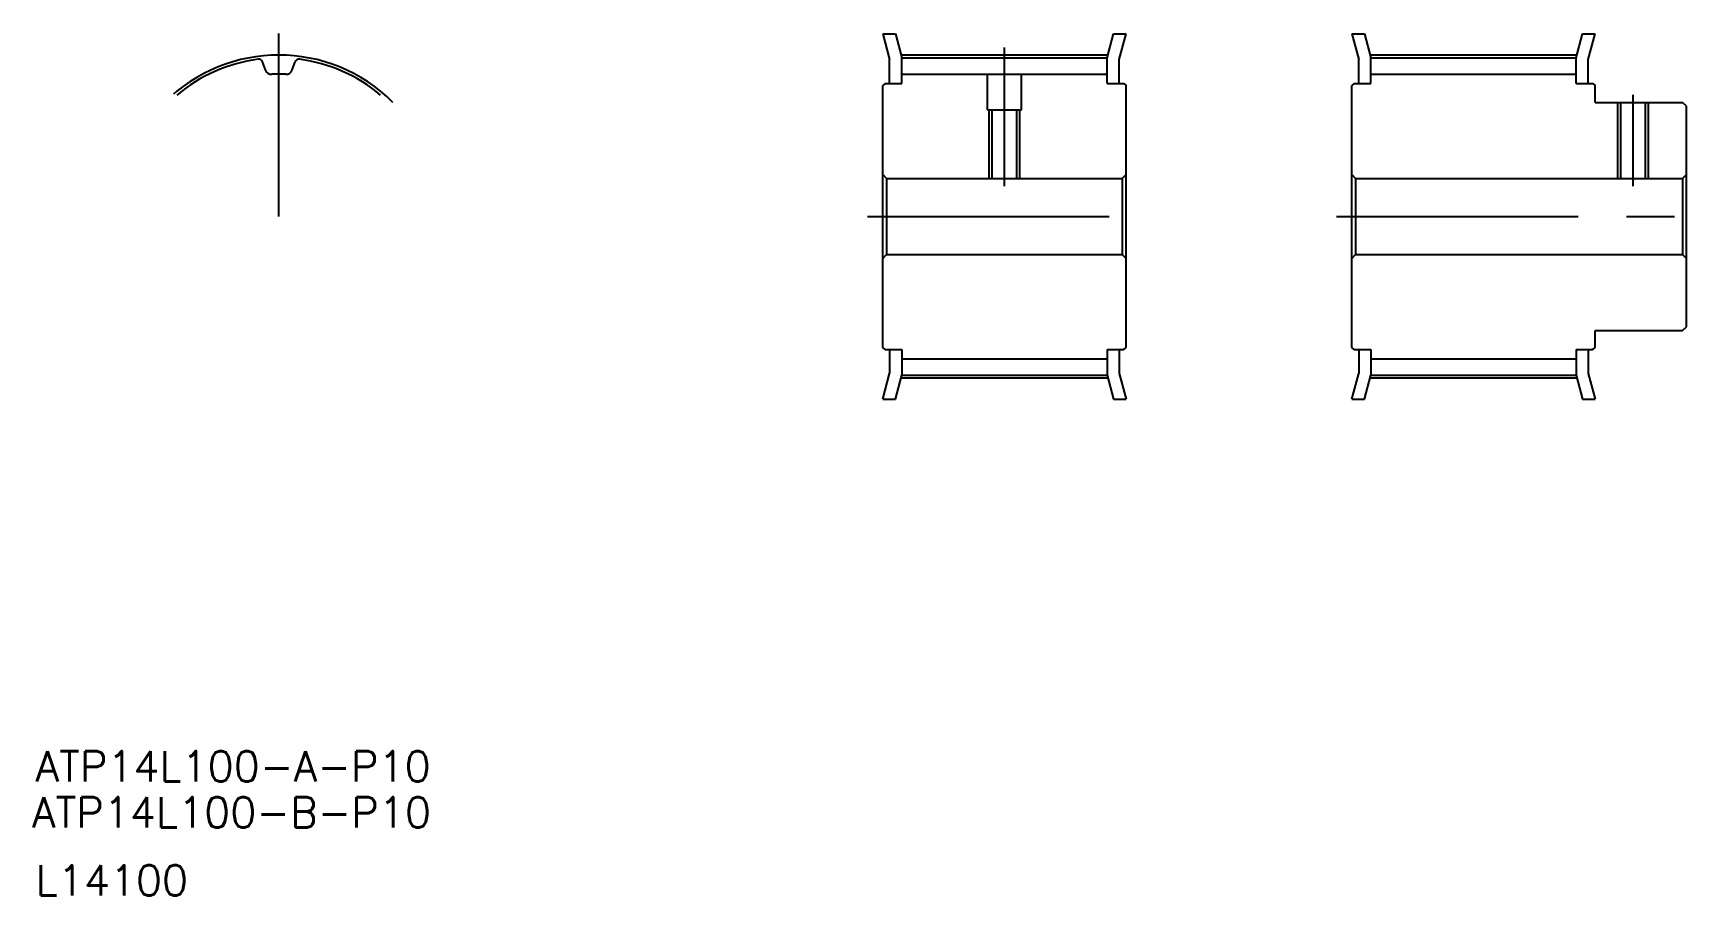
# Model space of a CAD drawing. Extents: x 10 to 229, y 10 to 123.
import ezdxf

# ---------------------------------------------------------------- set-up
doc = ezdxf.new("R2010")
doc.units = 0
doc.linetypes.add('CENTER', pattern=[50.8, 31.75, -6.35, 6.35, -6.35])
doc.linetypes.add('DASHED', pattern=[19.05, 12.7, -6.35])
doc.layers.get('0').update_dxf_attribs({"linetype": 'CONTINUOUS'})
doc.layers.add('CENTER', color=1, linetype='CENTER')
doc.styles.get("Standard").update_dxf_attribs({"font": 'txt', "bigfont": 'BIGFONT'})

msp = doc.modelspace()

# ---------------------------------------------------------------- linework, layer by layer
at = {"color": 7, "linetype": 'CONTINUOUS'}
for p, q in [((121.42, 123.25), (123.07, 123.25)), ((121.42, 123.25), (122.32, 119.88)), ((123.07, 123.25), (123.92, 120.09)), ((150.92, 120.09), (151.77, 123.25)), ((151.77, 123.25), (153.42, 123.25)), ((152.52, 119.88), (153.42, 123.25)), ((183.11, 123.25), (184.01, 119.88)), ((183.11, 123.25), (184.77, 123.25)), ((184.77, 123.25), (185.61, 120.09)), ((212.61, 120.09), (213.46, 123.25)), ((213.46, 123.25), (215.12, 123.25)), ((214.21, 119.88), (215.12, 123.25)), ((40.21, 118.51), (39.82, 119.57)), ((43.75, 118.51), (44.14, 119.57)), ((122.32, 116.75), (122.32, 119.88)), ((123.92, 120.09), (150.92, 120.09)), ((123.92, 116.75), (123.92, 120.09)), ((150.92, 116.75), (150.92, 120.09)), ((152.52, 116.75), (152.52, 119.88)), ((184.01, 116.75), (184.01, 119.88)), ((185.61, 120.09), (212.61, 120.09)), ((185.61, 116.75), (185.61, 120.09)), ((212.61, 116.75), (212.61, 120.09)), ((214.21, 116.75), (214.21, 119.88)), ((121.72, 116.75), (121.42, 116.45)), ((121.42, 82.05), (121.42, 116.45)), ((121.72, 116.75), (123.92, 116.75)), ((123.92, 117.96), (150.92, 117.96)), ((150.92, 116.75), (153.12, 116.75)), ((153.12, 116.75), (153.42, 116.45)), ((153.42, 82.05), (153.42, 116.45)), ((183.41, 116.75), (183.11, 116.45)), ((183.11, 82.05), (183.11, 116.45)), ((183.41, 116.75), (185.61, 116.75)), ((185.61, 117.96), (212.61, 117.96)), ((212.61, 116.75), (214.81, 116.75)), ((214.81, 116.75), (215.11, 116.45)), ((215.11, 114.25), (215.11, 116.45)), ((215.11, 114.25), (226.61, 114.25)), ((227.11, 113.75), (226.61, 114.25)), ((227.11, 84.75), (227.11, 113.75)), ((121.42, 104.75), (121.92, 104.25)), ((121.92, 104.25), (152.92, 104.25)), ((121.92, 104.25), (121.92, 94.25)), ((153.42, 104.75), (152.92, 104.25)), ((152.92, 104.25), (152.92, 94.25)), ((183.11, 104.75), (183.61, 104.25)), ((183.61, 104.25), (226.61, 104.25)), ((183.61, 104.25), (183.61, 94.25)), ((226.61, 104.25), (227.11, 104.75)), ((226.61, 104.25), (226.61, 94.25)), ((121.42, 93.75), (121.92, 94.25)), ((121.92, 94.25), (152.92, 94.25)), ((153.42, 93.75), (152.92, 94.25)), ((183.11, 93.75), (183.61, 94.25)), ((183.61, 94.25), (226.61, 94.25)), ((226.61, 94.25), (227.11, 93.75)), ((215.11, 84.25), (226.61, 84.25)), ((215.11, 82.05), (215.11, 84.25)), ((226.61, 84.25), (227.11, 84.75)), ((121.72, 81.75), (121.42, 82.05)), ((121.72, 81.75), (123.92, 81.75)), ((122.32, 81.75), (122.32, 78.62)), ((123.92, 81.75), (123.92, 78.41)), ((150.92, 81.75), (150.92, 78.41)), ((150.92, 81.75), (153.12, 81.75)), ((152.52, 81.75), (152.52, 78.62)), ((153.12, 81.75), (153.42, 82.05)), ((183.41, 81.75), (183.11, 82.05)), ((183.41, 81.75), (185.61, 81.75)), ((184.01, 81.75), (184.01, 78.62)), ((185.61, 81.75), (185.61, 78.41)), ((212.61, 81.75), (212.61, 78.41)), ((212.61, 81.75), (214.81, 81.75)), ((214.21, 81.75), (214.21, 78.62)), ((214.81, 81.75), (215.11, 82.05)), ((123.92, 80.54), (150.92, 80.54)), ((185.61, 80.54), (212.61, 80.54)), ((121.42, 75.25), (122.32, 78.62)), ((123.07, 75.25), (123.92, 78.41)), ((123.92, 78.41), (150.92, 78.41)), ((150.92, 78.41), (151.77, 75.25)), ((152.52, 78.62), (153.42, 75.25)), ((183.11, 75.25), (184.01, 78.62)), ((184.77, 75.25), (185.61, 78.41)), ((185.61, 78.41), (212.61, 78.41)), ((212.61, 78.41), (213.46, 75.25)), ((214.21, 78.62), (215.12, 75.25)), ((121.42, 75.25), (123.07, 75.25)), ((151.77, 75.25), (153.42, 75.25)), ((183.11, 75.25), (184.77, 75.25)), ((213.46, 75.25), (215.12, 75.25))]:
    msp.add_line(p, q, dxfattribs=at)
at = {"color": 3}
for p, q in [((135.17, 113.25), (135.17, 117.96)), ((139.67, 113.25), (139.67, 117.96)), ((135.17, 113.25), (139.67, 113.25))]:
    msp.add_line(p, q, dxfattribs=at)
at = {"color": 3, "linetype": 'DASHED'}
for p, q in [((218.11, 104.25), (218.11, 114.25)), ((218.49, 104.25), (218.49, 114.25)), ((221.73, 104.25), (221.73, 114.25)), ((222.11, 104.25), (222.11, 114.25)), ((135.42, 104.25), (135.42, 113.25)), ((135.8, 104.25), (135.8, 113.25)), ((139.04, 104.25), (139.04, 113.25)), ((139.42, 104.25), (139.42, 113.25))]:
    msp.add_line(p, q, dxfattribs=at)
at = {"color": 7, "linetype": 'CONTINUOUS'}
for centre, radius, start, end in [((41.98, 99.25), 20.84, 97.5151, 130), ((39.32, 119.39), 0.53, 20, 97.5151), ((41.01, 118.8), 0.86, 200, 272.8194), ((42.94, 118.8), 0.86, 267.1806, 340), ((44.63, 119.39), 0.53, 82.4849, 160), ((41.98, 99.25), 20.84, 50, 82.4849), ((41.98, 99.25), 18.71, 87.1806, 92.8194)]:
    msp.add_arc(centre, radius, start, end, dxfattribs=at)
at = {"layer": 'CENTER', "color": 1, "linetype": 'CENTER'}
for p, q in [((41.98, 99.25), (41.98, 123.32)), ((137.42, 103.25), (137.42, 121.48)), ((123.82, 120.48), (151.02, 120.48)), ((185.51, 120.48), (212.72, 120.48)), ((220.11, 103.25), (220.11, 115.25)), ((119.42, 99.25), (155.42, 99.25)), ((181.11, 99.25), (229.11, 99.25)), ((123.82, 78.03), (151.02, 78.03)), ((185.51, 78.03), (212.72, 78.03))]:
    msp.add_line(p, q, dxfattribs=at)
msp.add_arc((41.98, 99.25), 21.22, 45, 135, dxfattribs=at)

# ---------------------------------------------------------------- texts
at = {"color": 7, "linetype": 'CONTINUOUS'}
for s, p in [('ATP14L100-A-P10', (10, 25)), ('ATP14L100-B-P10', (9.53, 18.94)), ('L14100', (10, 10))]:
    msp.add_text(s, height=4, dxfattribs=at).set_placement(p)

doc.saveas('drawing.dxf')
